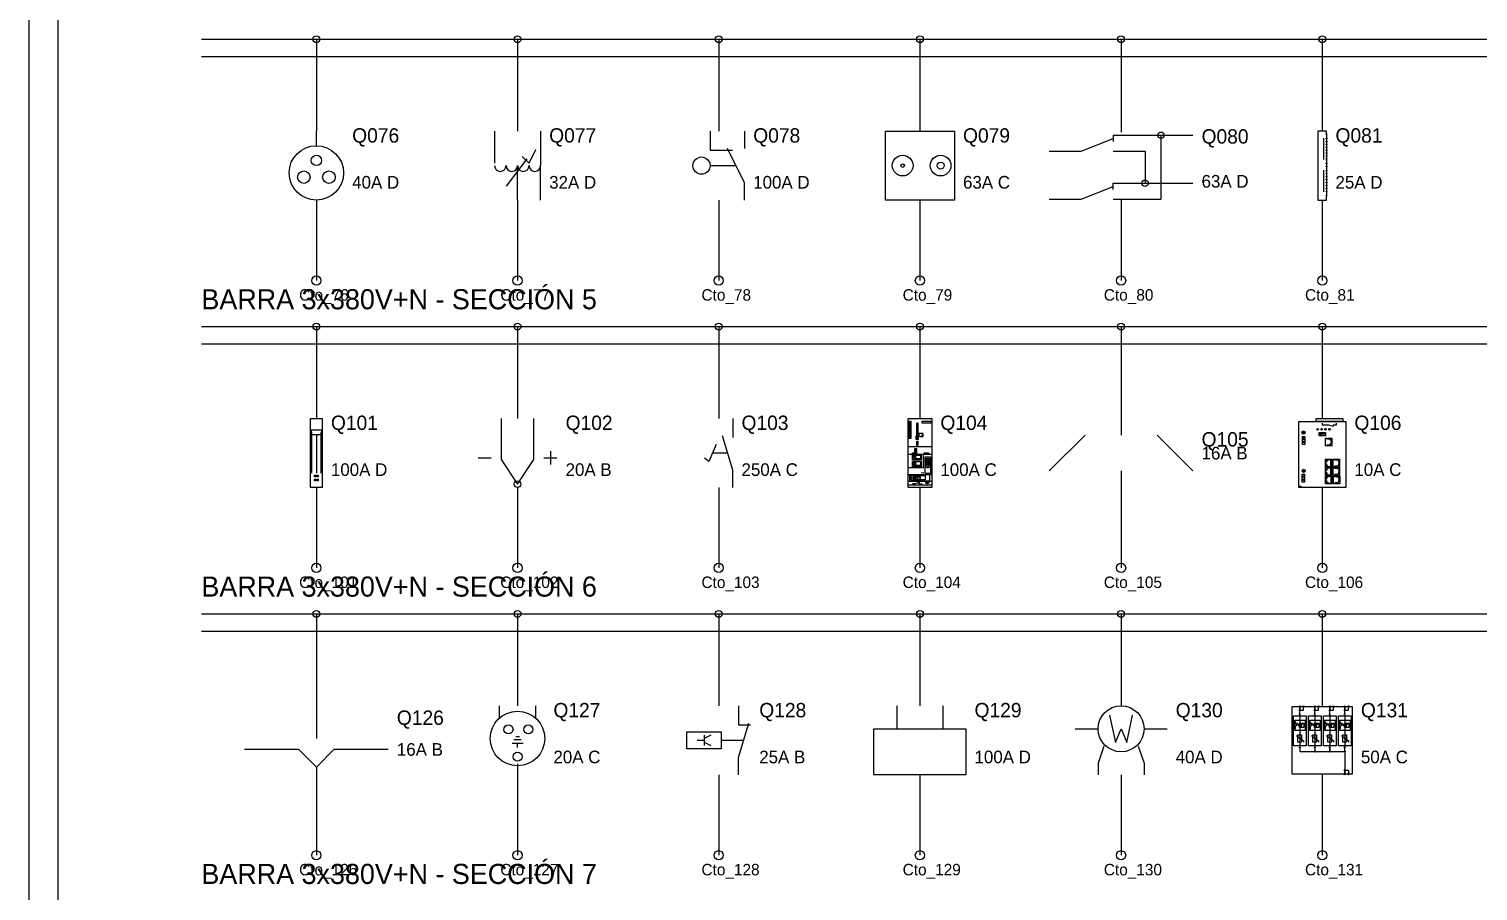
# Model space of a CAD drawing. Header units: metres. Extents: x 2 to 99, y 2 to 133.
# Drawn here: x 2 to 27.21, y 99.18 to 114.18 of the extents above; entities that cross this region are included whole.
import ezdxf

# ---------------------------------------------------------------- set-up
doc = ezdxf.new("R2010")
doc.units = ezdxf.units.M
for name, color, linetype in [('BARRAS_BUSBAR', 7, 'Continuous'), ('COMPONENTES', 7, 'Continuous'), ('FORMATO_LAMINA', 7, 'Continuous'), ('LINEAS_FUERZA', 7, 'Continuous'), ('TEXTOS_CIRCUITO', 7, 'Continuous')]:
    doc.layers.add(name, color=color, linetype=linetype)

msp = doc.modelspace()

# ---------------------------------------------------------------- linework, layer by layer
at = {"layer": 'BARRAS_BUSBAR'}
for p, q in [((5, 114), (96, 114)), ((5, 113.7), (96, 113.7)), ((5, 109), (96, 109)), ((5, 108.7), (96, 108.7)), ((5, 104), (96, 104)), ((5, 103.7), (96, 103.7))]:
    msp.add_line(p, q, dxfattribs=at)
at = {"layer": 'COMPONENTES'}
for p, q in [((7, 112.145), (7, 112.4)), ((10.1, 112.4), (10.1, 111.84)), ((10.9, 112.4), (10.9, 111.8)), ((13.85, 112.4), (13.85, 112.07)), ((14.45, 112.4), (14.45, 112.1)), ((20.306, 112.05), (20.861, 112.272)), ((20.861, 112.328), (22.25, 112.328)), ((20.861, 112.328), (20.861, 112.217)), ((21.694, 112.328), (21.694, 111.217)), ((24.522, 112.28), (24.522, 111.907)), ((24.573, 112.341), (24.573, 112.28)), ((24.573, 112.265), (24.573, 112.229)), ((24.573, 112.214), (24.573, 112.178)), ((13.85, 112.07), (14.24, 112.07)), ((19.75, 112.05), (20.306, 112.05)), ((20.861, 112.05), (21.417, 112.05)), ((21.417, 112.05), (21.417, 111.494)), ((24.573, 112.163), (24.573, 112.127)), ((24.573, 112.111), (24.573, 112.076)), ((24.573, 112.06), (24.573, 112.025)), ((24.573, 112.009), (24.573, 111.974)), ((24.573, 111.958), (24.573, 111.923)), ((10.66, 111.92), (10.3, 111.44)), ((10.5, 111.2), (10.5, 111.8)), ((10.9, 111.2), (10.9, 111.8)), ((13.85, 111.8), (14.3, 111.8)), ((24.522, 111.718), (24.522, 111.346)), ((24.573, 111.907), (24.573, 111.846)), ((24.573, 111.831), (24.573, 111.795)), ((24.573, 111.78), (24.573, 111.718)), ((24.573, 111.703), (24.573, 111.667)), ((20.306, 111.217), (20.861, 111.439)), ((20.861, 111.383), (20.861, 111.494)), ((20.861, 111.494), (22.25, 111.494)), ((24.573, 111.652), (24.573, 111.616)), ((24.573, 111.601), (24.573, 111.565)), ((24.573, 111.55), (24.573, 111.514)), ((24.573, 111.499), (24.573, 111.463)), ((24.573, 111.448), (24.573, 111.412)), ((19.75, 111.217), (20.306, 111.217)), ((20.861, 111.217), (21.694, 111.217)), ((24.573, 111.397), (24.573, 111.361)), ((24.573, 111.346), (24.573, 111.284)), ((14.246, 107.4), (14.246, 107.07)), ((24.145, 107.155), (24.2, 107.155)), ((24.145, 107.155), (24.173, 107.155)), ((24.691, 107.291), (24.691, 107.264)), ((6.923, 107.123), (7.077, 107.123)), ((7, 107.123), (7, 106.446)), ((13.954, 106.95), (13.829, 106.65)), ((17.294, 106.912), (17.706, 106.912)), ((17.436, 107.089), (17.466, 107.089)), ((17.436, 107.081), (17.47, 107.081)), ((17.444, 106.957), (17.462, 106.957)), ((19.75, 106.487), (20.375, 107.112)), ((21.625, 107.112), (22.25, 106.487)), ((9.814, 106.714), (10.043, 106.714)), ((10.957, 106.714), (11.186, 106.714)), ((11.071, 106.829), (11.071, 106.6)), ((13.829, 106.65), (13.754, 106.71)), ((13.886, 106.8), (14.156, 106.8)), ((17.294, 106.781), (17.706, 106.781)), ((17.369, 106.687), (17.519, 106.687)), ((17.556, 106.781), (17.556, 106.537)), ((17.601, 106.687), (17.601, 106.567)), ((17.616, 106.706), (17.654, 106.706)), ((17.647, 106.676), (17.617, 106.662)), ((17.617, 106.659), (17.617, 106.596)), ((17.657, 106.671), (17.657, 106.588)), ((17.672, 106.687), (17.672, 106.567)), ((17.556, 106.541), (17.294, 106.541)), ((17.294, 106.425), (17.706, 106.425)), ((17.35, 106.331), (17.35, 106.41)), ((17.35, 106.41), (17.466, 106.41)), ((17.369, 106.575), (17.519, 106.575)), ((17.384, 106.41), (17.384, 106.372)), ((17.418, 106.391), (17.425, 106.384)), ((17.418, 106.384), (17.425, 106.391)), ((17.466, 106.387), (17.5, 106.387)), ((17.644, 106.584), (17.617, 106.596)), ((17.62, 106.549), (17.654, 106.549)), ((17.647, 106.627), (17.682, 106.627)), ((24.148, 106.489), (24.203, 106.489)), ((24.148, 106.489), (24.175, 106.489)), ((17.294, 106.312), (17.706, 106.312)), ((17.294, 106.245), (17.706, 106.245)), ((17.35, 106.369), (17.462, 106.369)), ((17.35, 106.331), (17.462, 106.331)), ((17.414, 106.26), (17.369, 106.26)), ((17.384, 106.365), (17.384, 106.335)), ((17.414, 106.26), (17.496, 106.297)), ((17.418, 106.354), (17.425, 106.346)), ((17.418, 106.346), (17.425, 106.354)), ((17.481, 106.297), (17.481, 106.26)), ((17.481, 106.26), (17.541, 106.26)), ((17.609, 106.282), (17.654, 106.282)), ((17.616, 106.275), (17.646, 106.275)), ((17.624, 106.267), (17.639, 106.267)), ((17.631, 106.297), (17.631, 106.282)), ((24.121, 106.208), (24.121, 106.222)), ((10.184, 102.179), (10.184, 102.4)), ((10.816, 102.179), (10.816, 102.4)), ((14.345, 102.4), (14.345, 102.07)), ((17.1, 102.4), (17.1, 102)), ((17.9, 102.4), (17.9, 102)), ((7, 102.269), (7, 101.831)), ((10.468, 101.866), (10.532, 101.866)), ((13.745, 101.89), (13.745, 101.71)), ((14.345, 102.07), (14.555, 102.07)), ((20.2, 102), (20.6, 102)), ((21.4, 102), (21.8, 102)), ((5.75, 101.644), (6.688, 101.644)), ((7.312, 101.644), (8.25, 101.644)), ((10.405, 101.753), (10.595, 101.753)), ((10.563, 101.809), (10.437, 101.809)), ((10.5, 101.674), (10.5, 101.737)), ((13.625, 101.8), (13.745, 101.8)), ((14.045, 101.8), (14.435, 101.8)), ((10.5, 101.389), (10.5, 101.2))]:
    msp.add_line(p, q, dxfattribs=at)
for points in [[(16.9, 112.4), (18.1, 112.4), (18.1, 111.2), (16.9, 111.2)], [(6.897, 107.4), (7.103, 107.4), (7.103, 106.2), (6.897, 106.2)], [(17.294, 107.4), (17.706, 107.4), (17.706, 106.2), (17.294, 106.2)], [(24.391, 107.4), (24.855, 107.4), (24.855, 107.345), (24.391, 107.345)], [(17.312, 107.353), (17.344, 107.353), (17.344, 107.324), (17.312, 107.324)], [(17.312, 107.319), (17.344, 107.319), (17.344, 107.289), (17.312, 107.289)], [(17.312, 107.284), (17.344, 107.284), (17.344, 107.255), (17.312, 107.255)], [(17.312, 107.25), (17.344, 107.25), (17.344, 107.221), (17.312, 107.221)], [(17.312, 107.216), (17.344, 107.216), (17.344, 107.187), (17.312, 107.187)], [(17.312, 107.182), (17.344, 107.182), (17.344, 107.153), (17.312, 107.153)], [(17.312, 107.146), (17.344, 107.146), (17.344, 107.117), (17.312, 107.117)], [(17.444, 107.325), (17.462, 107.325), (17.462, 107.1), (17.444, 107.1)], [(17.541, 107.351), (17.691, 107.351), (17.691, 107.321), (17.541, 107.321)], [(24.091, 107.345), (24.909, 107.345), (24.909, 106.2), (24.091, 106.2)], [(24.445, 107.155), (24.555, 107.155), (24.555, 107.1), (24.445, 107.1)], [(24.445, 107.155), (24.555, 107.155), (24.555, 107.127), (24.445, 107.127)], [(24.445, 107.155), (24.473, 107.155), (24.473, 107.127), (24.445, 107.127)], [(17.312, 107.112), (17.344, 107.112), (17.344, 107.083), (17.312, 107.083)], [(17.312, 107.078), (17.344, 107.078), (17.344, 107.049), (17.312, 107.049)], [(17.436, 107.1), (17.47, 107.1), (17.47, 107.036), (17.436, 107.036)], [(17.444, 107.074), (17.462, 107.074), (17.462, 107.044), (17.444, 107.044)], [(17.444, 107.006), (17.462, 107.006), (17.462, 106.931), (17.444, 106.931)], [(24.156, 107.086), (24.195, 107.086), (24.195, 106.95), (24.156, 106.95)], [(24.445, 107.127), (24.473, 107.127), (24.473, 107.1), (24.445, 107.1)], [(24.557, 107.059), (24.666, 107.059), (24.666, 106.923), (24.557, 106.923)], [(17.369, 106.8), (17.444, 106.8), (17.444, 106.781), (17.369, 106.781)], [(17.369, 106.762), (17.519, 106.762), (17.519, 106.672), (17.369, 106.672)], [(17.369, 106.65), (17.519, 106.65), (17.519, 106.56), (17.369, 106.56)], [(17.376, 106.74), (17.406, 106.74), (17.406, 106.71), (17.376, 106.71)], [(17.406, 106.747), (17.421, 106.747), (17.421, 106.702), (17.406, 106.702)], [(17.41, 106.879), (17.441, 106.879), (17.441, 106.85), (17.41, 106.85)], [(17.41, 106.845), (17.441, 106.845), (17.441, 106.816), (17.41, 106.816)], [(17.421, 106.762), (17.511, 106.762), (17.511, 106.695), (17.421, 106.695)], [(17.421, 106.65), (17.511, 106.65), (17.511, 106.582), (17.421, 106.582)], [(17.575, 106.8), (17.65, 106.8), (17.65, 106.781), (17.575, 106.781)], [(17.594, 106.732), (17.684, 106.732), (17.684, 106.444), (17.594, 106.444)], [(24.555, 106.691), (24.664, 106.691), (24.664, 106.555), (24.555, 106.555)], [(24.691, 106.691), (24.8, 106.691), (24.8, 106.555), (24.691, 106.555)], [(6.969, 106.415), (6.99, 106.415), (6.99, 106.385), (6.969, 106.385)], [(7.01, 106.415), (7.031, 106.415), (7.031, 106.385), (7.01, 106.385)], [(17.324, 106.425), (17.669, 106.425), (17.669, 106.312), (17.324, 106.312)], [(17.376, 106.627), (17.406, 106.627), (17.406, 106.597), (17.376, 106.597)], [(17.406, 106.635), (17.421, 106.635), (17.421, 106.59), (17.406, 106.59)], [(17.466, 106.41), (17.504, 106.41), (17.504, 106.331), (17.466, 106.331)], [(17.504, 106.41), (17.594, 106.41), (17.594, 106.331), (17.504, 106.331)], [(24.151, 106.429), (24.189, 106.429), (24.189, 106.293), (24.151, 106.293)], [(24.555, 106.546), (24.664, 106.546), (24.664, 106.41), (24.555, 106.41)], [(24.557, 106.399), (24.666, 106.399), (24.666, 106.263), (24.557, 106.263)], [(24.691, 106.546), (24.8, 106.546), (24.8, 106.41), (24.691, 106.41)], [(24.694, 106.399), (24.803, 106.399), (24.803, 106.263), (24.694, 106.263)], [(6.969, 106.344), (6.99, 106.344), (6.99, 106.313), (6.969, 106.313)], [(7.01, 106.343), (7.031, 106.343), (7.031, 106.313), (7.01, 106.313)], [(23.978, 102.387), (25.022, 102.387), (25.022, 101.213), (23.978, 101.213)], [(23.998, 102.224), (24.22, 102.224), (24.22, 101.702), (23.998, 101.702)], [(24.017, 102.152), (24.2, 102.152), (24.2, 101.97), (24.017, 101.97)], [(24.102, 102.1), (24.18, 102.1), (24.18, 102.022), (24.102, 102.022)], [(24.259, 102.224), (24.48, 102.224), (24.48, 101.702), (24.259, 101.702)], [(24.278, 102.152), (24.461, 102.152), (24.461, 101.97), (24.278, 101.97)], [(24.363, 102.1), (24.441, 102.1), (24.441, 102.022), (24.363, 102.022)], [(24.52, 102.224), (24.741, 102.224), (24.741, 101.702), (24.52, 101.702)], [(24.539, 102.152), (24.722, 102.152), (24.722, 101.97), (24.539, 101.97)], [(24.624, 102.1), (24.702, 102.1), (24.702, 102.022), (24.624, 102.022)], [(24.78, 102.224), (25.002, 102.224), (25.002, 101.702), (24.78, 101.702)], [(24.8, 102.152), (24.983, 102.152), (24.983, 101.97), (24.8, 101.97)], [(24.885, 102.1), (24.963, 102.1), (24.963, 102.022), (24.885, 102.022)], [(13.445, 101.95), (14.045, 101.95), (14.045, 101.65), (13.445, 101.65)], [(16.7, 102), (18.3, 102), (18.3, 101.2), (16.7, 101.2)], [(24.076, 101.898), (24.141, 101.898), (24.141, 101.767), (24.076, 101.767)], [(24.337, 101.898), (24.402, 101.898), (24.402, 101.767), (24.337, 101.767)], [(24.598, 101.898), (24.663, 101.898), (24.663, 101.767), (24.598, 101.767)], [(24.859, 101.898), (24.924, 101.898), (24.924, 101.767), (24.859, 101.767)]]:
    msp.add_lwpolyline(points, close=True, dxfattribs=at)
for points in [[(24.573, 112.357), (24.573, 112.4), (24.42, 112.4), (24.42, 111.2), (24.573, 111.2), (24.573, 111.269)], [(10.58, 111.96), (10.7, 111.84), (10.82, 112.08)], [(14.45, 111.2), (14.45, 111.5), (14.15, 112.1)], [(10.214, 107.4), (10.214, 106.686), (10.5, 106.257), (10.786, 106.686), (10.786, 107.4)], [(6.923, 106.446), (6.923, 107.154), (6.913, 107.154), (6.913, 107.2), (7.087, 107.2), (7.087, 107.154), (7.077, 107.154), (7.077, 106.446)], [(24.5, 107.318), (24.5, 107.291), (24.609, 107.291), (24.691, 107.264)], [(24.691, 107.291), (24.745, 107.291), (24.745, 107.318)], [(14.246, 106.2), (14.246, 106.5), (14.066, 107.1)], [(17.556, 107.137), (17.481, 107.137), (17.481, 107.104), (17.504, 107.085), (17.556, 107.085)], [(17.549, 107.13), (17.549, 107.092), (17.53, 107.111)], [(24.579, 107.048), (24.634, 107.048), (24.634, 107.034), (24.648, 107.034), (24.648, 107.007), (24.661, 107.007), (24.661, 106.979), (24.648, 106.979), (24.648, 106.952), (24.634, 106.952), (24.634, 106.938), (24.579, 106.938)], [(17.639, 106.695), (17.642, 106.691), (17.642, 106.687), (17.639, 106.684), (17.635, 106.684), (17.631, 106.687), (17.631, 106.691), (17.635, 106.695)], [(24.643, 106.68), (24.589, 106.68), (24.589, 106.664), (24.572, 106.664), (24.572, 106.637), (24.556, 106.637), (24.556, 106.609), (24.572, 106.609), (24.572, 106.582), (24.589, 106.582), (24.589, 106.566), (24.649, 106.566), (24.649, 106.68)], [(24.713, 106.679), (24.768, 106.679), (24.768, 106.666), (24.781, 106.666), (24.781, 106.638), (24.795, 106.638), (24.795, 106.611), (24.781, 106.611), (24.781, 106.584), (24.768, 106.584), (24.768, 106.57), (24.713, 106.57)], [(17.519, 106.462), (17.571, 106.455), (17.519, 106.447)], [(17.639, 106.571), (17.642, 106.567), (17.642, 106.564), (17.639, 106.56), (17.635, 106.56), (17.631, 106.564), (17.631, 106.567), (17.635, 106.571)], [(24.643, 106.536), (24.589, 106.536), (24.589, 106.519), (24.572, 106.519), (24.572, 106.492), (24.556, 106.492), (24.556, 106.465), (24.572, 106.465), (24.572, 106.438), (24.589, 106.438), (24.589, 106.421), (24.649, 106.421), (24.649, 106.536)], [(24.646, 106.388), (24.592, 106.388), (24.592, 106.372), (24.575, 106.372), (24.575, 106.345), (24.559, 106.345), (24.559, 106.318), (24.575, 106.318), (24.575, 106.29), (24.592, 106.29), (24.592, 106.274), (24.652, 106.274), (24.652, 106.388)], [(24.713, 106.535), (24.768, 106.535), (24.768, 106.521), (24.781, 106.521), (24.781, 106.494), (24.795, 106.494), (24.795, 106.467), (24.781, 106.467), (24.781, 106.439), (24.768, 106.439), (24.768, 106.426), (24.713, 106.426)], [(24.716, 106.388), (24.77, 106.388), (24.77, 106.374), (24.784, 106.374), (24.784, 106.347), (24.798, 106.347), (24.798, 106.319), (24.784, 106.319), (24.784, 106.292), (24.77, 106.292), (24.77, 106.278), (24.716, 106.278)], [(24.109, 102.257), (24.109, 102.387), (24.109, 102.322), (24.174, 102.322), (24.174, 102.387)], [(24.37, 102.257), (24.37, 102.387), (24.37, 102.322), (24.435, 102.322), (24.435, 102.387)], [(24.63, 102.257), (24.63, 102.387), (24.63, 102.322), (24.696, 102.322), (24.696, 102.387)], [(24.891, 102.257), (24.891, 102.387), (24.891, 102.322), (24.957, 102.322), (24.957, 102.387)], [(14.345, 101.2), (14.345, 101.5), (14.525, 102.1)], [(20.8, 102.24), (20.9, 101.76), (21, 102), (21.1, 101.76), (21.2, 102.24)], [(24.03, 102.126), (24.03, 102.093), (24.063, 102.093)], [(24.057, 102.107), (24.03, 102.028), (24.03, 101.996)], [(24.109, 102.237), (24.109, 102.204)], [(24.109, 102.23), (24.109, 101.696)], [(24.291, 102.126), (24.291, 102.093), (24.324, 102.093)], [(24.317, 102.107), (24.291, 102.028), (24.291, 101.996)], [(24.37, 102.237), (24.37, 102.204)], [(24.37, 102.23), (24.37, 101.696)], [(24.552, 102.126), (24.552, 102.093), (24.585, 102.093)], [(24.578, 102.107), (24.552, 102.028), (24.552, 101.996)], [(24.63, 102.237), (24.63, 102.204)], [(24.63, 102.23), (24.63, 101.696)], [(24.813, 102.126), (24.813, 102.093), (24.846, 102.093)], [(24.839, 102.107), (24.813, 102.028), (24.813, 101.996)], [(24.891, 102.237), (24.891, 102.204)], [(24.891, 102.23), (24.891, 101.696)], [(13.865, 101.89), (13.745, 101.83), (13.745, 101.77), (13.865, 101.71)], [(24.043, 102.061), (24.063, 102.061), (24.063, 102.08), (24.083, 102.08), (24.083, 102.061), (24.096, 102.061)], [(24.05, 101.885), (24.174, 101.793), (24.174, 101.767)], [(24.122, 102.041), (24.141, 102.041), (24.141, 102.08), (24.161, 102.08)], [(24.304, 102.061), (24.324, 102.061), (24.324, 102.08), (24.343, 102.08), (24.343, 102.061), (24.357, 102.061)], [(24.311, 101.885), (24.435, 101.793), (24.435, 101.767)], [(24.383, 102.041), (24.402, 102.041), (24.402, 102.08), (24.422, 102.08)], [(24.565, 102.061), (24.585, 102.061), (24.585, 102.08), (24.604, 102.08), (24.604, 102.061), (24.617, 102.061)], [(24.572, 101.885), (24.696, 101.793), (24.696, 101.767)], [(24.643, 102.041), (24.663, 102.041), (24.663, 102.08), (24.683, 102.08)], [(24.826, 102.061), (24.846, 102.061), (24.846, 102.08), (24.865, 102.08), (24.865, 102.061), (24.878, 102.061)], [(24.833, 101.885), (24.957, 101.793), (24.957, 101.767)], [(24.904, 102.041), (24.924, 102.041), (24.924, 102.08), (24.943, 102.08)], [(6.688, 101.644), (7, 101.331), (7.312, 101.644)], [(20.7, 101.7), (20.6, 101.4), (20.6, 101.2)], [(21.3, 101.7), (21.4, 101.4), (21.4, 101.2)], [(24.109, 101.722), (24.109, 101.689)], [(24.109, 101.67), (24.109, 101.604), (24.891, 101.604), (24.891, 101.213), (24.891, 101.278), (24.957, 101.278), (24.957, 101.213)], [(24.37, 101.722), (24.37, 101.689)], [(24.37, 101.67), (24.37, 101.604), (24.63, 101.604), (24.63, 101.67), (24.63, 101.604), (24.891, 101.604), (24.891, 101.67)], [(24.63, 101.722), (24.63, 101.689)], [(24.891, 101.722), (24.891, 101.689)]]:
    msp.add_lwpolyline(points, dxfattribs=at)
for centre, radius in [((21.694, 112.328), 0.0556), ((24.573, 112.349), 0.00638), ((24.573, 112.272), 0.00638), ((24.573, 112.221), 0.00638), ((7, 111.673), 0.473), ((7, 111.891), 0.0909), ((13.7, 111.8), 0.15), ((17.2, 111.8), 0.18), ((17.86, 111.8), 0.18), ((24.573, 112.17), 0.00638), ((24.573, 112.119), 0.00638), ((24.573, 112.068), 0.00638), ((24.573, 112.017), 0.00638), ((24.573, 111.966), 0.00638), ((6.782, 111.6), 0.109), ((7.218, 111.6), 0.109), ((17.2, 111.8), 0.03), ((17.86, 111.8), 0.06), ((24.573, 111.915), 0.00638), ((24.573, 111.838), 0.00638), ((24.573, 111.787), 0.00638), ((24.573, 111.711), 0.00638), ((21.417, 111.494), 0.0556), ((24.573, 111.66), 0.00638), ((24.573, 111.609), 0.00638), ((24.573, 111.557), 0.00638), ((24.573, 111.506), 0.00638), ((24.573, 111.455), 0.00638), ((24.573, 111.404), 0.00638), ((24.573, 111.353), 0.00638), ((24.573, 111.277), 0.00638), ((17.329, 107.338), 0.0136), ((17.329, 107.303), 0.0136), ((17.329, 107.269), 0.0136), ((17.329, 107.235), 0.0136), ((17.329, 107.201), 0.0136), ((17.329, 107.167), 0.0136), ((17.329, 107.131), 0.0136), ((24.173, 107.155), 0.0273), ((24.421, 107.212), 0.0136), ((24.489, 107.212), 0.0136), ((24.557, 107.212), 0.0136), ((24.625, 107.212), 0.0136), ((17.329, 107.097), 0.0136), ((17.329, 107.063), 0.0136), ((24.175, 107.048), 0.0136), ((24.175, 106.994), 0.0136), ((17.426, 106.864), 0.0136), ((17.426, 106.83), 0.0136), ((17.629, 106.649), 0.00554), ((17.629, 106.635), 0.00554), ((17.644, 106.657), 0.00554), ((17.644, 106.642), 0.00554), ((17.422, 106.387), 0.011), ((17.629, 106.62), 0.00554), ((17.629, 106.606), 0.00554), ((17.644, 106.627), 0.00554), ((17.644, 106.613), 0.00554), ((17.644, 106.598), 0.00554), ((24.175, 106.489), 0.0273), ((24.17, 106.391), 0.0136), ((10.5, 106.257), 0.0571), ((17.422, 106.349), 0.011), ((24.12, 106.215), 0.00955), ((24.17, 106.336), 0.0136), ((21, 102), 0.4), ((24.109, 102.387), 0.013), ((24.174, 102.387), 0.013), ((24.37, 102.387), 0.013), ((24.435, 102.387), 0.013), ((24.63, 102.387), 0.013), ((24.696, 102.387), 0.013), ((24.891, 102.387), 0.013), ((24.957, 102.387), 0.013), ((10.5, 101.832), 0.474), ((24.109, 102.322), 0.00978), ((24.37, 102.322), 0.00978), ((24.63, 102.322), 0.00978), ((24.891, 102.322), 0.00978), ((10.342, 101.989), 0.0789), ((10.689, 101.989), 0.0789), ((24.37, 101.604), 0.00978), ((24.63, 101.604), 0.00978), ((24.891, 101.604), 0.00978), ((10.5, 101.516), 0.0789), ((24.891, 101.213), 0.013), ((24.891, 101.278), 0.00978), ((24.957, 101.213), 0.013)]:
    msp.add_circle(centre, radius, dxfattribs=at)
for centre, radius, start, end in [((10.2, 111.8), 0.1, 180, 360), ((10.4, 111.8), 0.1, 180, 360), ((10.6, 111.8), 0.1, 180, 360), ((10.8, 111.8), 0.1, 180, 360), ((17.616, 106.687), 0.0169, 90, 180), ((17.649, 106.669), 0.00741, 0, 110), ((17.654, 106.687), 0.0187, 0, 90), ((17.62, 106.564), 0.0169, 180, 270), ((17.649, 106.588), 0.00741, 240, 350), ((17.654, 106.567), 0.0187, 270, 360), ((17.631, 106.267), 0.0338, 90, 180), ((17.631, 106.267), 0.0338, 0, 90), ((24.109, 102.243), 0.013, 0, 180), ((24.37, 102.243), 0.013, 0, 180), ((24.63, 102.243), 0.013, 0, 180), ((24.891, 102.243), 0.013, 0, 180), ((24.109, 101.683), 0.013, 180, 360), ((24.37, 101.683), 0.013, 180, 360), ((24.63, 101.683), 0.013, 180, 360), ((24.891, 101.683), 0.013, 180, 360)]:
    msp.add_arc(centre, radius, start, end, dxfattribs=at)
at = {"layer": 'FORMATO_LAMINA'}
for points in [[(2, 2), (99, 2), (99, 133), (2, 133)], [(2.5, 2.5), (98.5, 2.5), (98.5, 132.5), (2.5, 132.5)]]:
    msp.add_lwpolyline(points, close=True, dxfattribs=at)
at = {"layer": 'LINEAS_FUERZA'}
for p, q in [((7, 114), (7, 112.4)), ((10.5, 114), (10.5, 112.4)), ((14, 114), (14, 112.4)), ((17.5, 114), (17.5, 112.4)), ((21, 114), (21, 112.383)), ((24.5, 114), (24.5, 112.4)), ((7, 111.2), (7, 109.8)), ((10.5, 111.2), (10.5, 109.8)), ((14, 111.2), (14, 109.8)), ((17.5, 111.2), (17.5, 109.8)), ((21, 111.217), (21, 109.8)), ((24.5, 111.2), (24.5, 109.8)), ((7, 109), (7, 107.4)), ((10.5, 109), (10.5, 107.4)), ((14, 109), (14, 107.4)), ((17.5, 109), (17.5, 107.4)), ((21, 109), (21, 107.112)), ((24.5, 109), (24.5, 107.4)), ((21, 106.487), (21, 104.8)), ((7, 106.2), (7, 104.8)), ((10.5, 106.2), (10.5, 104.8)), ((14, 106.2), (14, 104.8)), ((17.5, 106.2), (17.5, 104.8)), ((24.5, 106.2), (24.5, 104.8)), ((7, 104), (7, 102.269)), ((10.5, 104), (10.5, 102.4)), ((14, 104), (14, 102.4)), ((17.5, 104), (17.5, 102.4)), ((21, 104), (21, 102.4)), ((24.5, 104), (24.5, 102.4)), ((7, 101.331), (7, 99.8)), ((10.5, 101.2), (10.5, 99.8)), ((14, 101.2), (14, 99.8)), ((17.5, 101.2), (17.5, 99.8)), ((21, 101.2), (21, 99.8)), ((24.5, 101.2), (24.5, 99.8))]:
    msp.add_line(p, q, dxfattribs=at)
for centre, radius in [((7, 114), 0.06), ((10.5, 114), 0.06), ((14, 114), 0.06), ((17.5, 114), 0.06), ((21, 114), 0.06), ((24.5, 114), 0.06), ((7, 109.8), 0.08), ((10.5, 109.8), 0.08), ((14, 109.8), 0.08), ((17.5, 109.8), 0.08), ((21, 109.8), 0.08), ((24.5, 109.8), 0.08), ((7, 109), 0.06), ((10.5, 109), 0.06), ((14, 109), 0.06), ((17.5, 109), 0.06), ((21, 109), 0.06), ((24.5, 109), 0.06), ((7, 104.8), 0.08), ((10.5, 104.8), 0.08), ((14, 104.8), 0.08), ((17.5, 104.8), 0.08), ((21, 104.8), 0.08), ((24.5, 104.8), 0.08), ((7, 104), 0.06), ((10.5, 104), 0.06), ((14, 104), 0.06), ((17.5, 104), 0.06), ((21, 104), 0.06), ((24.5, 104), 0.06), ((7, 99.8), 0.08), ((10.5, 99.8), 0.08), ((14, 99.8), 0.08), ((17.5, 99.8), 0.08), ((21, 99.8), 0.08), ((24.5, 99.8), 0.08)]:
    msp.add_circle(centre, radius, dxfattribs=at)

# ---------------------------------------------------------------- texts
at = {"layer": 'TEXTOS_CIRCUITO'}
for s, height, p in [('Q076', 0.25, (7.623, 112.2)), ('Q077', 0.25, (11.05, 112.2)), ('Q078', 0.25, (14.6, 112.2)), ('Q079', 0.25, (18.25, 112.2)), ('Q080', 0.25, (22.4, 112.183)), ('Q081', 0.25, (24.73, 112.2)), ('40A D', 0.22, (7.623, 111.4)), ('32A D', 0.22, (11.05, 111.4)), ('100A D', 0.22, (14.6, 111.4)), ('63A C', 0.22, (18.25, 111.4)), ('63A D', 0.22, (22.4, 111.417)), ('25A D', 0.22, (24.73, 111.4)), ('BARRA 3x380V+N - SECCIÓN 5', 0.35, (5, 109.3)), ('Cto_76', 0.2, (6.7, 109.45)), ('Cto_77', 0.2, (10.2, 109.45)), ('Cto_78', 0.2, (13.7, 109.45)), ('Cto_79', 0.2, (17.2, 109.45)), ('Cto_80', 0.2, (20.7, 109.45)), ('Cto_81', 0.2, (24.2, 109.45)), ('Q101', 0.25, (7.253, 107.2)), ('Q102', 0.25, (11.336, 107.2)), ('Q103', 0.25, (14.396, 107.2)), ('Q104', 0.25, (17.856, 107.2)), ('Q106', 0.25, (25.059, 107.2)), ('Q105', 0.25, (22.4, 106.912)), ('16A B', 0.22, (22.4, 106.687)), ('100A D', 0.22, (7.253, 106.4)), ('20A B', 0.22, (11.336, 106.4)), ('250A C', 0.22, (14.396, 106.4)), ('100A C', 0.22, (17.856, 106.4)), ('10A C', 0.22, (25.059, 106.4)), ('BARRA 3x380V+N - SECCIÓN 6', 0.35, (5, 104.3)), ('Cto_101', 0.2, (6.7, 104.45)), ('Cto_102', 0.2, (10.2, 104.45)), ('Cto_103', 0.2, (13.7, 104.45)), ('Cto_104', 0.2, (17.2, 104.45)), ('Cto_105', 0.2, (20.7, 104.45)), ('Cto_106', 0.2, (24.2, 104.45)), ('Q127', 0.25, (11.124, 102.2)), ('Q128', 0.25, (14.705, 102.2)), ('Q129', 0.25, (18.45, 102.2)), ('Q130', 0.25, (21.95, 102.2)), ('Q131', 0.25, (25.172, 102.2)), ('Q126', 0.25, (8.4, 102.069)), ('16A B', 0.22, (8.4, 101.531)), ('20A C', 0.22, (11.124, 101.4)), ('25A B', 0.22, (14.705, 101.4)), ('100A D', 0.22, (18.45, 101.4)), ('40A D', 0.22, (21.95, 101.4)), ('50A C', 0.22, (25.172, 101.4)), ('BARRA 3x380V+N - SECCIÓN 7', 0.35, (5, 99.3)), ('Cto_126', 0.2, (6.7, 99.45)), ('Cto_127', 0.2, (10.2, 99.45)), ('Cto_128', 0.2, (13.7, 99.45)), ('Cto_129', 0.2, (17.2, 99.45)), ('Cto_130', 0.2, (20.7, 99.45)), ('Cto_131', 0.2, (24.2, 99.45))]:
    msp.add_text(s, height=height, dxfattribs=at).set_placement(p)

doc.saveas('drawing.dxf')
